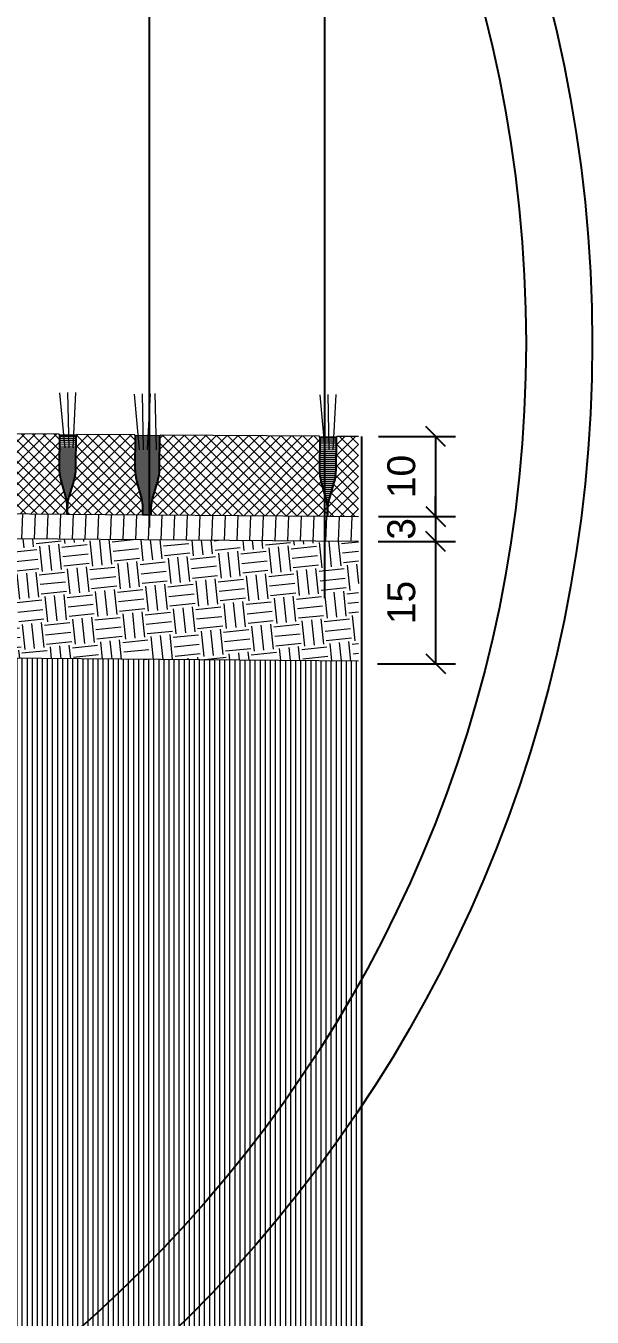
# Model space of a CAD drawing. Header units: metres. Extents: x -325 to 301, y -147 to 149.
# Drawn here: x 64.937 to 65.647, y 75.712 to 77.331 of the extents above; entities that cross this region are included whole.
import ezdxf

# ---------------------------------------------------------------- set-up
doc = ezdxf.new("R2010")
doc.units = ezdxf.units.M
doc.layers.get('Defpoints').update_dxf_attribs({"lineweight": 13})
doc.layers.add('-aux', color=50, linetype='Continuous', plot=False)
doc.layers.add('-AUX_MON', color=3, linetype='Continuous', plot=False)
doc.layers.add('0-TX-1_25', color=7, linetype='Continuous', true_color=0x3f4f7f)
for name, color, linetype, lineweight in [('1-CM', 7, 'Continuous', 0), ('1-L-GESPA', 64, 'Continuous', 0), ('3-TR Formigó', 252, 'Continuous', 0), ('3-TR Seleccionat', 44, 'Continuous', 0), ('3-TR Tot-u', 37, 'Continuous', 0)]:
    doc.layers.add(name, color=color, linetype=linetype, lineweight=lineweight)
doc.layers.add('1-SECCIÓ', color=1, linetype='Continuous')
doc.layers.add('3- TR terra vegetal', color=7, linetype='Continuous', lineweight=0, true_color=0xbea68e)
doc.layers.add('3-TR sorra granitica', color=7, linetype='Continuous', lineweight=0, true_color=0xf2dac9)
doc.styles.get("Standard").update_dxf_attribs({"font": 'arial.ttf'})
doc.dimstyles.new('ISO-25', dxfattribs={"dimtxt": 0.1, "dimasz": 0.1, "dimexe": 0.1, "dimexo": 0.1, "dimgap": 0.1, "dimtad": 1, "dimdec": 0, "dimlfac": 100, "dimzin": 9, "dimtxsty": 'Standard', "dimblk": 'OBLIQUE', "dimcen": 0.1, "dimadec": 0, "dimazin": 0, "dimtfac": 1, "dimtdec": 0, "dimtmove": 0, "dimatfit": 3, "dimldrblk": 'OBLIQUE', "dimfxl": 1, "dimarcsym": 0})
pattern_1 = [(45.00024237466997, (21.76072834778304, 107.8798701034201), (-0.00673522058219375, 0.00673516359928945), []), (135.0002423746699, (21.76072834778304, 107.8798701034201), (-0.00673516359928945, -0.00673522058219375), [])]
pattern_2 = [(0.07158571544179061, (17.77049187823857, 108.6727365704527), (-3.123515266994169e-06, 0.002499998048729713), [])]

# ---------------------------------------------------------------- blocks, each defined once
blk = doc.blocks.new('_Oblique')
at = {"color": 0, "lineweight": -2}
blk.add_line((-0.499999999995058, -0.4999999998130015), (0.500000000028669, 0.500000000163238), dxfattribs=at)
blk = doc.blocks.new('*D362')
at = {"layer": '0-TX-1_25', "color": 0, "lineweight": -2, "transparency": 16777216}
for p, q in [((65.37884833778281, 76.81594927341607), (65.47553916603255, 76.81594927341607)), ((65.45053916603254, 76.81594927341607), (65.45053916603254, 76.71593466409868)), ((65.37884833778281, 76.71593466409868), (65.47553916603255, 76.71593466409868))]:
    blk.add_line(p, q, dxfattribs=at)
at = {"layer": 'Defpoints', "color": 0, "transparency": 16777216}
for p in [(65.35384833778281, 76.81594927341607), (65.35384833778281, 76.71593466409868), (65.45053916603254, 76.71593466409868)]:
    blk.add_point(p, dxfattribs=at)
at = {"layer": '0-TX-1_25', "color": 0, "lineweight": -2, "transparency": 16777216, "xscale": 0.025, "yscale": 0.025, "zscale": 0.025}
for p, rotation in [((65.45053916603254, 76.81594927341607), 90), ((65.45053916603254, 76.71593466409868), 270)]:
    blk.add_blockref('_Oblique', p, dxfattribs=dict(at, rotation=rotation))
at = {"layer": '0-TX-1_25', "color": 0, "transparency": 16777216, "insert": (65.40766911146228, 76.76594196875735), "char_height": 0.035, "attachment_point": 5, "rotation": 90}
blk.add_mtext('10', dxfattribs=at)
blk = doc.blocks.new('*D363')
at = {"layer": '0-TX-1_25', "color": 0, "lineweight": -2, "transparency": 16777216}
for p, q in [((65.45053916603158, 76.71593466409868), (65.45053916603158, 76.74093466409869)), ((65.37884833778281, 76.71593466409868), (65.47553916603158, 76.71593466409868)), ((65.45053916603158, 76.71593466409868), (65.45053916603158, 76.6845691335932)), ((65.37831238740642, 76.6845691335932), (65.47553916603158, 76.6845691335932)), ((65.45053916603158, 76.6845691335932), (65.45053916603158, 76.6595691335932))]:
    blk.add_line(p, q, dxfattribs=at)
at = {"layer": 'Defpoints', "color": 0, "transparency": 16777216}
for p in [(65.35384833778281, 76.71593466409868), (65.35331238740642, 76.6845691335932), (65.45053916603158, 76.6845691335932)]:
    blk.add_point(p, dxfattribs=at)
at = {"layer": '0-TX-1_25', "color": 0, "lineweight": -2, "transparency": 16777216, "xscale": 0.025, "yscale": 0.025, "zscale": 0.025}
for p, rotation in [((65.45053916603158, 76.71593466409868), 270), ((65.45053916603158, 76.6845691335932), 90)]:
    blk.add_blockref('_Oblique', p, dxfattribs=dict(at, rotation=rotation))
at = {"layer": '0-TX-1_25', "color": 0, "transparency": 16777216, "insert": (65.40765717421712, 76.70025189884592), "char_height": 0.035, "attachment_point": 5, "rotation": 90}
blk.add_mtext('3', dxfattribs=at)
blk = doc.blocks.new('*D364')
at = {"layer": '0-TX-1_25', "color": 0, "lineweight": -2, "transparency": 16777216}
for p, q in [((65.37884833778281, 76.68455997568), (65.47553916603266, 76.68455997568)), ((65.45053916603266, 76.68455997568), (65.45053916603266, 76.53126661920021)), ((65.37764248101658, 76.53126661920021), (65.47553916603266, 76.53126661920021))]:
    blk.add_line(p, q, dxfattribs=at)
at = {"layer": 'Defpoints', "color": 0, "transparency": 16777216}
for p in [(65.35384833778281, 76.68455997568), (65.35264248101657, 76.53126661920021), (65.45053916603266, 76.53126661920021)]:
    blk.add_point(p, dxfattribs=at)
at = {"layer": '0-TX-1_25', "color": 0, "lineweight": -2, "transparency": 16777216, "xscale": 0.025, "yscale": 0.025, "zscale": 0.025}
for p, rotation in [((65.45053916603266, 76.68455997568), 90), ((65.45053916603266, 76.53126661920021), 270)]:
    blk.add_blockref('_Oblique', p, dxfattribs=dict(at, rotation=rotation))
at = {"layer": '0-TX-1_25', "color": 0, "transparency": 16777216, "insert": (65.4076691114624, 76.60791329744008), "char_height": 0.035, "attachment_point": 5, "rotation": 90}
blk.add_mtext('15', dxfattribs=at)

msp = doc.modelspace()

# ---------------------------------------------------------------- hatches: boundary and pattern name
at = {"layer": '3- TR terra vegetal'}
h = msp.add_hatch(dxfattribs=at)
h.set_pattern_fill('_USER', color=256, scale=0.0025, angle=-18.20445689477927, style=0, pattern_type=0)
h.set_pattern_definition(pattern_2)
edge = h.paths.add_edge_path()
edge.add_line((64.98867254072528, 76.71878153433036), (64.98873640756781, 76.72697706402224))
edge.add_arc((64.94032031935657, 76.72735437936102), 0.04841755843228265, 359.5534926588691, 375.55251178498)
edge.add_line((64.98696507487173, 76.7403361645801), (64.98118023873965, 76.76112161598112))
edge.add_arc((65.03623248169902, 76.77644330627446), 0.05714458546792986, 179.5534948100293, 195.5525139362496, ccw=False)
edge.add_line((64.97908963143553, 76.77688862870392), (64.97941014377128, 76.81801615024861))
edge.add_line((64.97941014377128, 76.81801615024861), (64.99948041300948, 76.81785974021014))
edge.add_line((64.99948041300948, 76.81785974021014), (64.99915990067373, 76.77673221773412))
edge.add_arc((64.9420170458575, 76.77717754119647), 0.05714459002858772, 343.5544746837036, 359.55349381001344, ccw=False)
edge.add_line((64.99682381257142, 76.76099970166516), (64.99071573160316, 76.7403069350211))
edge.add_arc((65.0371524847906, 76.726599747408), 0.04841754887281443, 163.554468628729, 179.5534877549416)
edge.add_line((64.98873640617083, 76.7269770668162), (64.98867254025961, 76.71878153339904))
h = msp.add_hatch(dxfattribs=at)
h.set_pattern_fill('_USER', color=256, scale=0.0025, angle=-18.20445689477927, style=0, pattern_type=0)
h.set_pattern_definition(pattern_2)
edge = h.paths.add_edge_path()
edge.add_line((65.0936324919733, 76.71797063642126), (65.08363279813628, 76.71804856530335))
edge.add_line((65.08363279813628, 76.71804856530335), (65.08369666544448, 76.72624409546088))
edge.add_arc((65.03528058077963, 76.72662141199078), 0.04841755489528278, 359.5534912166846, 375.5525103427957)
edge.add_line((65.08192533321406, 76.73960319508743), (65.07614049615066, 76.76038864555713))
edge.add_arc((65.13119274242358, 76.77571033631612), 0.05714458878501726, 179.5534943690407, 195.5525134952607, ccw=False)
edge.add_line((65.07404988884653, 76.77615565921124), (65.07437040071662, 76.8172831812216))
edge.add_line((65.07437040071662, 76.8172831812216), (65.1044403665858, 76.81704884230103))
edge.add_line((65.1044403665858, 76.81704884230103), (65.10411985285307, 76.7759213188937))
edge.add_arc((65.04697700039212, 76.77636663761854), 0.05714458763646181, 343.5544794151898, 359.55349854150154, ccw=False)
edge.add_line((65.10178376614775, 76.76018880329039), (65.09567568564515, 76.73949603618067))
edge.add_arc((65.14211243929824, 76.72578885188113), 0.0484175483813444, 163.5544725454756, 179.5534916716882)
edge.add_line((65.09369636114414, 76.72616616797578), (65.0936324919733, 76.71797063642126))
edge.add_line((65.0936324919733, 76.71797063642126), (65.08363279813628, 76.71804856530335))
h = msp.add_hatch(dxfattribs=at)
h.set_pattern_fill('_USER', color=256, scale=0.0025, angle=-18.20445689477927, style=0, pattern_type=0)
h.set_pattern_definition(pattern_2)
edge = h.paths.add_edge_path()
edge.add_line((65.31486254345353, 76.71625005940851), (65.3149264098304, 76.72444558956605))
edge.add_arc((65.26651032281029, 76.72482290135844), 0.04841755721355671, 359.5534968444409, 375.5525159705543)
edge.add_line((65.313155076203, 76.73780468965825), (65.30737024053659, 76.75859013966229))
edge.add_arc((65.36242248869912, 76.77391182899734), 0.05714459022365715, 179.5534924856219, 195.5525116118395, ccw=False)
edge.add_line((65.30527963369812, 76.77435715378206), (65.3056001455682, 76.81548467439544))
edge.add_line((65.3056001455682, 76.81548467439544), (65.32567041573773, 76.81532826435696))
edge.add_line((65.32567041573773, 76.81532826435696), (65.325349902005, 76.77420074188095))
edge.add_arc((65.26820704907838, 76.77464606391935), 0.05714458812793109, 343.5544760966031, 359.55349522291476, ccw=False)
edge.add_line((65.32301381436835, 76.75846822627764), (65.31690573340009, 76.73777545916792))
edge.add_arc((65.36334248682036, 76.72406827321161), 0.04841754862707737, 163.5544705871104, 179.5534897133233)
edge.add_line((65.31492640843342, 76.72444559096303), (65.31486254182371, 76.7162500570802))
at = {"layer": '3-TR Formigó'}
h = msp.add_hatch(dxfattribs=at)
h.set_pattern_fill('ANSI37', color=256, scale=0.002999999999999998, angle=-18.27580023555105, style=0)
h.set_pattern_definition(pattern_1)
edge = h.paths.add_edge_path()
edge.add_line((64.98867256493966, 76.71878503237795), (64.98873643550749, 76.72698056300115))
edge.add_arc((64.94032034470898, 76.72735787194576), 0.04841756096964592, 359.5535002491583, 375.5525193755452)
edge.add_line((64.98696510094877, 76.74033966402467), (64.98118026388536, 76.76112511030342))
edge.add_arc((65.03623251015806, 76.77644680106239), 0.0571445887847906, 179.5534943690105, 195.5525134952944, ccw=False)
edge.add_line((64.97908965658124, 76.77689212395754), (64.97941014051165, 76.81801614931729))
edge.add_line((64.97941014051165, 76.81801614931729), (64.97861295958708, 76.81802236263584))
edge.add_line((64.97861295958708, 76.81802236263584), (64.97861953751843, 76.81886641376596))
edge.add_line((64.97861953751843, 76.81886641376596), (64.90532396893676, 76.81943761439007))
edge.add_line((64.90532396893676, 76.81943761439007), (64.90531739100541, 76.81859356372561))
edge.add_line((64.90531739100541, 76.81859356372561), (64.90452020914952, 76.8185997803038))
edge.add_line((64.90452020914952, 76.8185997803038), (64.90419972615044, 76.77747575121876))
edge.add_arc((64.84705687653728, 76.77792107372284), 0.05714458481820095, 343.55447560384755, 359.55349473013155, ccw=False)
edge.add_line((64.90186363851379, 76.76174323654678), (64.89575555707987, 76.74105046757441))
edge.add_arc((64.94219231570277, 76.72734328257647), 0.04841755334555365, 163.5544734177785, 179.5534925441682)
edge.add_line((64.89377623257886, 76.72772059797254), (64.893712364805, 76.71952506874632))
edge.add_line((64.893712364805, 76.71952506874632), (64.98867256493966, 76.71878503237795))
h = msp.add_hatch(dxfattribs=at)
h.set_pattern_fill('ANSI37', color=256, scale=0.002999999999999998, angle=-18.27580023555105, style=0)
h.set_pattern_definition(pattern_1)
edge = h.paths.add_edge_path()
edge.add_line((65.08363282235067, 76.71805206335094), (65.08369669245283, 76.72624759397414))
edge.add_arc((65.0352805985736, 76.72662490504118), 0.04841756406680649, 359.5534977660246, 375.5525168924156)
edge.add_line((65.08192535835977, 76.73960669592898), (65.0761405208307, 76.76039214220773))
edge.add_arc((65.13119277088262, 76.7757138301188), 0.05714459166205293, 179.5534906021585, 195.5525097284421, ccw=False)
edge.add_line((65.0740499144579, 76.77615915679317), (65.07437039838831, 76.8172831812216))
edge.add_line((65.07437039838831, 76.8172831812216), (65.07357321746375, 76.81728939593714))
edge.add_line((65.07357321746375, 76.81728939593714), (65.07357979539509, 76.81813344473895))
edge.add_line((65.07357979539509, 76.81813344473895), (65.00028422681342, 76.81870464629438))
edge.add_line((65.00028422681342, 76.81870464629438), (65.00027764795075, 76.81786059516426))
edge.add_line((65.00027764795075, 76.81786059516426), (64.99948046656053, 76.81786681220811))
edge.add_line((64.99948046656053, 76.81786681220811), (64.99915998309578, 76.77674278265741))
edge.add_arc((64.9420171322915, 76.7771881016151), 0.05714458598165362, 343.5544791688215, 359.5534982951034, ccw=False)
edge.add_line((64.99682389639045, 76.76101026751977), (64.99071581379238, 76.7403174985474))
edge.add_arc((65.03715256945097, 76.72661031650028), 0.04841754966712264, 163.5544757737447, 179.5534949001346)
edge.add_line((64.98873648998986, 76.72698762987685), (64.98867262268166, 76.71879210158195))
edge.add_line((64.98867262268166, 76.71879210158195), (65.08363282235067, 76.71805206335094))
h = msp.add_hatch(dxfattribs=at)
h.set_pattern_fill('ANSI37', color=256, scale=0.002999999999999998, angle=-18.27580023555105, style=0)
h.set_pattern_definition(pattern_1)
edge = h.paths.add_edge_path()
edge.add_line((65.31486254182371, 76.7162500570802), (65.31492641169305, 76.72444558863472))
edge.add_arc((65.26651032822015, 76.72482290161834), 0.04841755367573343, 359.5534954021145, 375.5525145285021)
edge.add_line((65.31315507853131, 76.7378046877956), (65.30737024053659, 76.75859013547134))
edge.add_arc((65.36242249035567, 76.77391182503919), 0.05714459188196735, 179.5534922650973, 195.5525113913807, ccw=False)
edge.add_line((65.30527963369812, 76.77435715005677), (65.30560011809419, 76.81548117495086))
edge.add_line((65.30560011809419, 76.81548117495086), (65.30480293670396, 76.8154873873381))
edge.add_line((65.30480293670396, 76.8154873873381), (65.30480951416965, 76.81633143753689))
edge.add_line((65.30480951416965, 76.81633143753689), (65.10524412544171, 76.81788667685296))
edge.add_line((65.10524412544171, 76.81788667685296), (65.10523754657905, 76.81704262572285))
edge.add_line((65.10523754657905, 76.81704262572285), (65.1044403665858, 76.81704884230103))
edge.add_line((65.1044403665858, 76.81704884230103), (65.10411988172407, 76.77592481461298))
edge.add_arc((65.04697701908951, 76.77637013359762), 0.05714459781178523, 343.5544792342273, 359.55349836051033, ccw=False)
edge.add_line((65.10178379455309, 76.7601922962157), (65.0956757126535, 76.73949952957165))
edge.add_arc((65.14211247174207, 76.72579234788726), 0.0484175528540839, 163.5544773345247, 179.5534964609145)
edge.add_line((65.09369638908382, 76.72616965996977), (65.0936325208443, 76.71797413074356))
edge.add_line((65.0936325208443, 76.71797413074356), (65.31486254182371, 76.7162500570802))
h = msp.add_hatch(dxfattribs=at)
h.set_pattern_fill('ANSI37', color=256, scale=0.002999999999999998, angle=-18.27580023555105, style=0)
h.set_pattern_definition([(45.00024237466997, (22.34936457426946, 107.8752862869104), (-0.00673522058219375, 0.00673516359928945), []), (135.0002423746699, (22.34936457426946, 107.8752862869104), (-0.00673516359928945, -0.00673522058219375), [])])
edge = h.paths.add_edge_path()
edge.add_line((65.35384833778278, 76.71594623700986), (65.35384833778278, 76.81594927341602))
edge.add_line((65.35384833778278, 76.81594927341602), (65.32647414665396, 76.81616260412093))
edge.add_line((65.32647414665396, 76.81616260412093), (65.3264675701196, 76.81531855066251))
edge.add_line((65.3264675701196, 76.81531855066251), (65.32567038826372, 76.81532476910334))
edge.add_line((65.32567038826372, 76.81532476910334), (65.32534990386765, 76.77420073908698))
edge.add_arc((65.26820705425536, 76.77464606159093), 0.05714458481733312, 343.5544756037249, 359.5534947302534, ccw=False)
edge.add_line((65.32301381623097, 76.758468224415), (65.3169057357284, 76.73777545730528))
edge.add_arc((65.36334249269345, 76.72406827254032), 0.04841755168956554, 163.5544731268016, 179.5534922535486)
edge.add_line((65.31492641122739, 76.72444558816906), (65.31486254112522, 76.71625005847719))
edge.add_line((65.31486254112522, 76.71625005847719), (65.35384833778278, 76.71594623700986))
at = {"layer": '3-TR Seleccionat'}
h = msp.add_hatch(dxfattribs=at)
h.set_pattern_fill('ANSI31', color=256, scale=0.002, angle=225, style=0)
h.set_pattern_definition([(270, (-124.9199440648677, -3.885000344857403), (0.006350000000000001, -8.673617379884035e-19), [])])
h.paths.add_polyline_path([(65.35384833778278, 74.71103744439152), (65.35384833778278, 76.53453048936406), (64.90691454359427, 76.53804123698716), (64.90691454359427, 75.33107170768527), (64.90696963609611, 74.8810712326586), (62.60685945109244, 74.8810712326586), (62.60702472859793, 75.3310712324892), (63.3068239747786, 75.33107116470083), (62.62113165831443, 77.15585693399575), (62.37361428136984, 77.15760473356494), (62.37361428136984, 74.71103744439152)])
at = {"layer": '3-TR sorra granitica'}
h = msp.add_hatch(dxfattribs=at)
h.set_pattern_fill('LINE', color=256, scale=0.004999999999999999, angle=69.79554310522073, style=0)
h.set_pattern_definition([(88.07158571544174, (85.57697226639564, 325.6517324948026), (-0.01586600920376316, 0.0005342068383152928), [])])
h.paths.add_polyline_path([(65.35384833778275, 76.68457516296131), (65.35384833778278, 76.71569960182494), (64.70709571867908, 76.72097914407905), (64.70713491059567, 76.68961054387447)])
at = {"layer": '3-TR Tot-u'}
h = msp.add_hatch(dxfattribs=at)
h.set_pattern_fill('EARTH', color=256, scale=0.005, angle=-84.07414778341365)
h.set_pattern_definition([(275.9258522165863, (62.10547121345934, 75.5210303496048), (0.03485825126725671, -0.02830242601949161), [0.03175, -0.03175]), (275.9258522165863, (62.11731384045061, 75.52225956683876), (0.03485825126725671, -0.02830242601949161), [0.03175, -0.03175]), (275.9258522165863, (62.12915646744187, 75.52348878407271), (0.03485825126725671, -0.02830242601949161), [0.03175, -0.03175]), (5.925852216586344, (62.13351374885028, 75.51995098082027), (0.02830242601949161, 0.03485825126725671), [0.03174999999999994, -0.03174999999999994]), (5.925852216586344, (62.13474296608422, 75.508108353829), (0.02830242601949161, 0.03485825126725671), [0.03174999999999994, -0.03174999999999994]), (5.925852216586344, (62.13597218331819, 75.49626572683773), (0.02830242601949161, 0.03485825126725671), [0.03174999999999994, -0.03174999999999994])])
h.paths.add_polyline_path([(65.35384833778281, 76.53452859422275), (65.35384833778278, 76.68457874804702), (64.70729905548006, 76.6896138116013), (64.70697076911969, 76.65347882900284), (64.90691454359427, 76.53804123698716)])

# ---------------------------------------------------------------- linework, layer by layer
at = {"layer": '-aux'}
for points in [[(64.98867254025961, 76.71878153339904), (64.98867254072528, 76.71878153433036), (64.98873640756781, 76.72697706402224, 0.06992251114754273), (64.98696507487173, 76.7403361645801), (64.98118023873965, 76.76112161598112, -0.06992251114800961), (64.97908963143553, 76.77688862870392), (64.97941014377128, 76.81801615024861), (64.99948041300948, 76.81785974021014), (64.99915990067373, 76.77673221773412, -0.0699225111484148), (64.99682381257142, 76.76099970166516), (64.99071573160316, 76.7403069350211, 0.06992251114798485), (64.98873640617083, 76.7269770668162), (64.98867254025961, 76.71878153339904), (64.98867254072528, 76.71878153433036)], [(65.0936324919733, 76.71797063642126), (65.08363279813628, 76.71804856530335), (65.08369666544448, 76.72624409546088, 0.06992251114754273), (65.08192533321406, 76.73960319508743), (65.07614049615066, 76.76038864555713, -0.06992251114800961), (65.07404988884653, 76.77615565921124), (65.07437040071662, 76.8172831812216), (65.1044403665858, 76.81704884230103), (65.10411985285307, 76.7759213188937, -0.0699225111484148), (65.10178376614775, 76.76018880329039), (65.09567568564515, 76.73949603618067, 0.06992251114798485), (65.09369636114414, 76.72616616797578), (65.0936324919733, 76.71797063642126), (65.08363279813628, 76.71804856530335)], [(65.31486254182371, 76.7162500570802), (65.31486254345353, 76.71625005940851), (65.3149264098304, 76.72444558956605, 0.06992251114754273), (65.313155076203, 76.73780468965825), (65.30737024053659, 76.75859013966229, -0.06992251114800961), (65.30527963369812, 76.77435715378206), (65.3056001455682, 76.81548467439544), (65.32567041573773, 76.81532826435696), (65.325349902005, 76.77420074188095, -0.0699225111484148), (65.32301381436835, 76.75846822627764), (65.31690573340009, 76.73777545916792, 0.06992251114798485), (65.31492640843342, 76.72444559096303), (65.31486254182371, 76.7162500570802), (65.31486254345353, 76.71625005940851)]]:
    msp.add_lwpolyline(points, format="xyb", dxfattribs=at)
at = {"layer": '-AUX_MON'}
for radius in [1.727214042255667, 1.644287805263133]:
    msp.add_circle((63.91953845357284, 76.93327101431024), radius, dxfattribs=at)
at = {"layer": '0-TX-1_25'}
for points in [[(65.09184076450777, 76.70211231178565), (65.09184076450777, 77.94450397939154)], [(65.31158967220608, 76.61334239423276), (65.31158967220608, 77.94450397938927)]]:
    msp.add_lwpolyline(points, dxfattribs=at)
at = {"layer": '1-CM'}
for points in [[(65.35384833778278, 76.53453048936407), (64.90691454359427, 76.53804123698716), (64.90691454359427, 75.33107170768527), (64.90691454359427, 74.98107123265856), (62.60680435859061, 74.98107123265856), (62.60702472859793, 75.3310712324892), (63.3068239747786, 75.33107116470083), (62.62113165831443, 77.15585693399575), (62.37361428136984, 77.15760473356495)], [(65.35384833778278, 76.68457516138011), (64.70713491245832, 76.68961054294314)], [(65.35384833778278, 76.53456321156625), (64.90691454359427, 76.53804123698716)]]:
    msp.add_lwpolyline(points, dxfattribs=at)
for points in [[(64.98867256493966, 76.71878503237795), (64.98873643550749, 76.72698056300115, 0.06992251114875708), (64.98696510094877, 76.74033966402467), (64.98118026388536, 76.76112511030342, -0.0699225111482901), (64.97908965658124, 76.77689212395754), (64.97941014051165, 76.81801614931729), (64.97861295958708, 76.81802236263584), (64.97861953751843, 76.81886641376596), (64.90532396893676, 76.81943761439007), (64.90531739100541, 76.81859356372561), (64.90452020914952, 76.8185997803038), (64.90419972615044, 76.77747575121876, -0.0699225111482901), (64.90186363851379, 76.76174323654678), (64.89575555707987, 76.74105046757441, 0.06992251114875708), (64.89377623257886, 76.72772059797254), (64.893712364805, 76.71952506874632)], [(65.08363282235067, 76.71805206335094), (65.08369669245283, 76.72624759397414, 0.06992251114875708), (65.08192535835977, 76.73960669592898), (65.0761405208307, 76.76039214220773, -0.0699225111482901), (65.0740499144579, 76.77615915679317), (65.07437039838831, 76.8172831812216), (65.07357321746375, 76.81728939593714), (65.07357979539509, 76.81813344473895), (65.00028422681342, 76.81870464629438), (65.00027764795075, 76.81786059516426), (64.99948046656053, 76.81786681220811), (64.99915998309578, 76.77674278265741, -0.0699225111482901), (64.99682389639045, 76.76101026751977), (64.99071581379238, 76.7403174985474, 0.06992251114875708), (64.98873648998986, 76.72698762987685), (64.98867262268166, 76.71879210158195)], [(65.31486254182371, 76.7162500570802), (65.31492641169305, 76.72444558863472, 0.06992251114875708), (65.31315507853131, 76.7378046877956), (65.30737024053659, 76.75859013547134, -0.0699225111482901), (65.30527963369812, 76.77435715005677), (65.30560011809419, 76.81548117495086), (65.30480293670396, 76.8154873873381), (65.30480951416965, 76.81633143753689), (65.10524412544171, 76.81788667685296), (65.10523754657905, 76.81704262572285), (65.1044403665858, 76.81704884230103), (65.10411988172407, 76.77592481461298, -0.0699225111482901), (65.10178379455309, 76.7601922962157), (65.0956757126535, 76.73949952957165, 0.06992251114875708), (65.09369638908382, 76.72616965996977), (65.0936325208443, 76.71797413074356)]]:
    msp.add_lwpolyline(points, format="xyb", close=True, dxfattribs=at)
msp.add_lwpolyline([(65.35384833778278, 76.81594927341604), (65.32647414665396, 76.81616260412093), (65.3264675701196, 76.81531855066251), (65.32567038826372, 76.81532476910334), (65.32534990386765, 76.77420073908698, -0.0699225111482901), (65.323013816231, 76.758468224415), (65.3169057357284, 76.73777545730528, 0.06992251114875708), (65.31492641122739, 76.72444558816906), (65.31486254112522, 76.71625005847719), (65.35384833778278, 76.71594623700985)], format="xyb", dxfattribs=at)
at = {"layer": '1-L-GESPA'}
for points in [[(64.97907057145338, 76.8710193487158), (64.9855555717061, 76.8012195590226)], [(64.98906831044431, 76.87123188956585), (64.9905544414344, 76.80132582944762)], [(64.99906605176355, 76.87144443320986), (64.99555331395666, 76.80143209754434)], [(65.07261373588543, 76.86937973576542), (65.07909873660381, 76.79957994700354)], [(65.08261147627334, 76.86959227708113), (65.08409760726343, 76.79968621835988)], [(65.09260921666126, 76.86980482212212), (65.08909647792305, 76.79979248552527)], [(65.09860786257039, 76.86993234672528), (65.10009399402614, 76.80002628567573)], [(65.30526054484497, 76.86848433057722), (65.31174554602902, 76.79868453995269)], [(65.31525828523289, 76.86869687142726), (65.31674441622297, 76.79879081130903)], [(65.32525602608646, 76.86890941507127), (65.32174328781392, 76.79889707940575)]]:
    msp.add_lwpolyline(points, dxfattribs=at)
at = {"layer": '1-SECCIÓ'}
msp.add_lwpolyline([(65.35748801578086, 76.8159209089223), (65.35748801578086, 74.71103744439152)], dxfattribs=at)

# ---------------------------------------------------------------- dimensions: what is measured, and where the dimension line sits
at = {"layer": '0-TX-1_25'}
for base, p1, p2, picture, middle in [((65.45053916603254, 76.71593466409868), (65.35384833778278, 76.81594927341604), (65.35384833778278, 76.71593466409865), '*D362', (65.40766911146228, 76.76594196875735)), ((65.45053916603266, 76.53126661920021), (65.35384833778278, 76.68455997567997), (65.35264248101655, 76.53126661920018), '*D364', (65.4076691114624, 76.60791329744008))]:
    dim = msp.add_linear_dim(base=base, p1=p1, p2=p2, angle=90, dimstyle='ISO-25', override={"dimtxt": 0.035, "dimasz": 0.025, "dimexe": 0.025, "dimexo": 0.025, "dimgap": 0.025, "dimblk1": 'Oblique', "dimblk2": 'Oblique', "dimsah": 1, "dimfxl": 0.1, "dimfxlon": 1, "dimarcsym": 1}, dxfattribs=at)
    dim.commit()
    dim.dimension.update_dxf_attribs({"geometry": picture, "text_midpoint": middle})
dim = msp.add_linear_dim(base=(65.45053916603158, 76.6845691335932), p1=(65.35384833778278, 76.71593466409865), p2=(65.35331238740639, 76.68456913359317), angle=90, dimstyle='ISO-25', override={"dimtxt": 0.035, "dimasz": 0.025, "dimexe": 0.025, "dimexo": 0.025, "dimgap": 0.025, "dimblk1": 'Oblique', "dimblk2": 'Oblique', "dimsah": 1, "dimfxl": 0.1, "dimfxlon": 1, "dimarcsym": 1}, dxfattribs=at)
dim.commit()
dim.dimension.update_dxf_attribs({"geometry": '*D363', "text_midpoint": (65.45053916603158, 76.70025189884592), "dimtype": 160})

doc.saveas('drawing.dxf')
